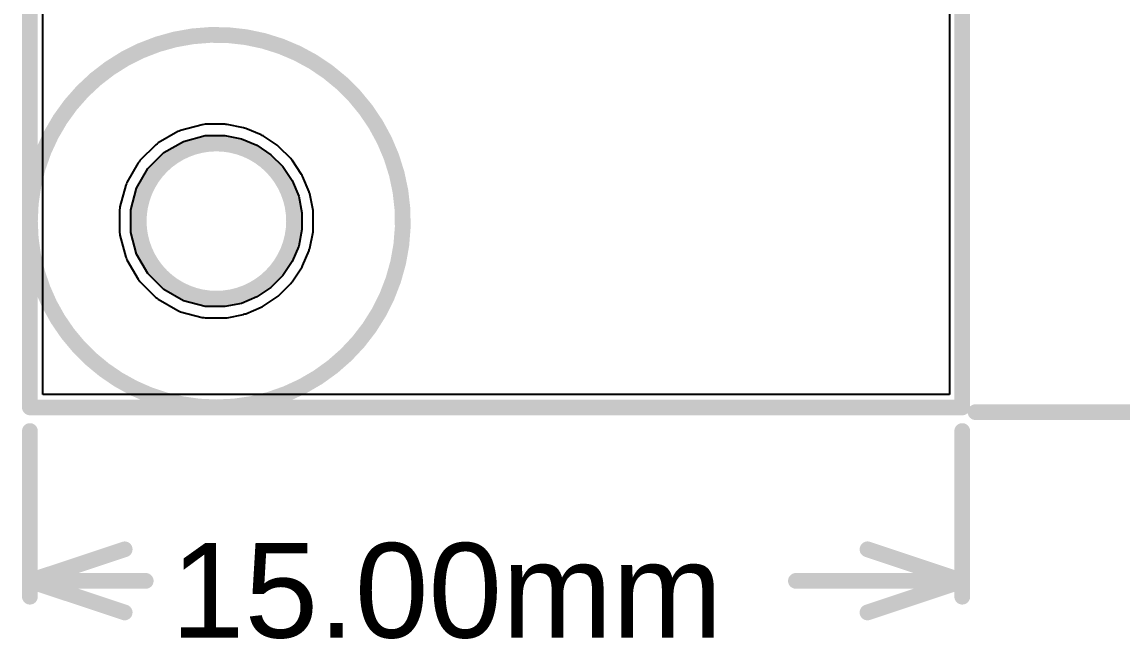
# Model space of a CAD drawing. Header units: inches. Extents: x -1.1 to 11.7, y -0.3 to 2.8.
# Drawn here: x -0.123 to 0.574, y -0.265 to 0.126 of the extents above; entities that cross this region are included whole.
import ezdxf

# ---------------------------------------------------------------- set-up
doc = ezdxf.new("R2010")
doc.units = ezdxf.units.IN
doc.header["$MEASUREMENT"] = 0
for name, color, linetype in [('Board Shape', 216, 'Continuous'), ('Bottom Layer', 5, 'Continuous'), ('Dimensions', 6, 'Continuous'), ('Multi-Layer', 9, 'Continuous'), ('Top Layer', 1, 'Continuous')]:
    doc.layers.add(name, color=color, linetype=linetype)
doc.styles.add('Arial', font='', dxfattribs={"height": 0.2})
doc.styles.get('Arial').set_extended_font_data('Arial')

msp = doc.modelspace()

# ---------------------------------------------------------------- linework, layer by layer
at = {"layer": 'Board Shape', "const_width": 0.01}
for points in [[(-0.11811, 0), (-0.11811, 0.35433)], [(0.47244, -0.11811), (0.47244, 0.35433)], [(-0.11811, -0.11811), (-0.11811, 0)], [(-0.11811, -0.11811), (0, -0.11811)], [(0, -0.11811), (0.47244, -0.11811)]]:
    msp.add_lwpolyline(points, dxfattribs=at)
at = {"layer": 'Board Shape', "const_width": 0.005}
for points in [[(-0.12061, 0, 1), (-0.11561, 0, 1)], [(-0.12061, 0, 1), (-0.11561, 0, 1)], [(-0.12061, -0.11811, 1), (-0.11561, -0.11811, 1)], [(-0.12061, -0.11811, 1), (-0.11561, -0.11811, 1)], [(-0.0025, -0.11811, 1), (0.0025, -0.11811, 1)], [(-0.0025, -0.11811, 1), (0.0025, -0.11811, 1)], [(0.46994, -0.11811, 1), (0.47494, -0.11811, 1)], [(0.46994, -0.11811, 1), (0.47494, -0.11811, 1)]]:
    msp.add_lwpolyline(points, format="xyb", close=True, dxfattribs=at)
at = {"layer": 'Bottom Layer'}
for p, q in [((-0.10995, -0.10995), (-0.10995, 0.35433)), ((0.46428, 0.35433), (0.46428, -0.10995)), ((-0.0245, 0.05671), (-0.03687, 0.04957)), ((-0.02362, 0.05701), (-0.0245, 0.05671)), ((-0.02278, 0.05743), (-0.02362, 0.05701)), ((-0.00899, 0.06112), (-0.02278, 0.05743)), ((-0.00805, 0.06118), (-0.00899, 0.06112)), ((-0.00714, 0.06136), (-0.00805, 0.06118)), ((0.00534, 0.06136), (-0.00714, 0.06136)), ((0.00603, 0.06123), (0.00534, 0.06136)), ((0.00673, 0.06123), (0.00603, 0.06123)), ((0.01721, 0.05914), (0.00673, 0.06123)), ((0.01786, 0.05887), (0.01721, 0.05914)), ((0.01855, 0.05874), (0.01786, 0.05887)), ((0.02842, 0.05465), (0.01855, 0.05874)), ((-0.03757, 0.04896), (-0.03834, 0.04844)), ((-0.03687, 0.04957), (-0.03757, 0.04896)), ((0.029, 0.05426), (0.02842, 0.05465)), ((0.02965, 0.05399), (0.029, 0.05426)), ((0.03853, 0.04806), (0.02965, 0.05399)), ((-0.03834, 0.04844), (-0.04844, 0.03834)), ((0.03903, 0.04756), (0.03853, 0.04806)), ((0.03961, 0.04717), (0.03903, 0.04756)), ((0.04717, 0.03961), (0.03961, 0.04717)), ((-0.04957, 0.03687), (-0.05671, 0.0245)), ((-0.04896, 0.03757), (-0.04957, 0.03687)), ((-0.04844, 0.03834), (-0.04896, 0.03757)), ((0.04756, 0.03903), (0.04717, 0.03961)), ((0.04806, 0.03853), (0.04756, 0.03903)), ((0.05399, 0.02965), (0.04806, 0.03853)), ((0.05426, 0.029), (0.05399, 0.02965)), ((0.05465, 0.02842), (0.05426, 0.029)), ((0.05874, 0.01855), (0.05465, 0.02842)), ((-0.05743, 0.02278), (-0.06112, 0.00899)), ((-0.05701, 0.02362), (-0.05743, 0.02278)), ((-0.05671, 0.0245), (-0.05701, 0.02362)), ((0.05887, 0.01786), (0.05874, 0.01855)), ((0.05914, 0.01721), (0.05887, 0.01786)), ((0.06123, 0.00673), (0.05914, 0.01721)), ((-0.06118, 0.00805), (-0.06136, 0.00714)), ((-0.06136, 0.00714), (-0.06136, -0.00714)), ((-0.06112, 0.00899), (-0.06118, 0.00805)), ((0.06123, 0.00603), (0.06123, 0.00673)), ((0.06136, 0.00534), (0.06123, 0.00603)), ((0.06136, -0.00534), (0.06136, 0.00534)), ((0.05914, -0.01721), (0.06123, -0.00673)), ((0.06123, -0.00603), (0.06136, -0.00534)), ((0.06123, -0.00673), (0.06123, -0.00603)), ((-0.06136, -0.00714), (-0.06118, -0.00805)), ((-0.06118, -0.00805), (-0.06112, -0.00899)), ((-0.06112, -0.00899), (-0.05743, -0.02278)), ((0.05465, -0.02842), (0.05874, -0.01855)), ((0.05874, -0.01855), (0.05887, -0.01786)), ((0.05887, -0.01786), (0.05914, -0.01721)), ((-0.05743, -0.02278), (-0.05701, -0.02362)), ((-0.05701, -0.02362), (-0.05671, -0.0245)), ((-0.05671, -0.0245), (-0.04957, -0.03687)), ((0.04806, -0.03853), (0.05399, -0.02965)), ((0.05399, -0.02965), (0.05426, -0.029)), ((0.05426, -0.029), (0.05465, -0.02842)), ((-0.04957, -0.03687), (-0.04896, -0.03757)), ((-0.04896, -0.03757), (-0.04844, -0.03834)), ((-0.04844, -0.03834), (-0.03834, -0.04844)), ((0.03961, -0.04717), (0.04717, -0.03961)), ((0.04717, -0.03961), (0.04756, -0.03903)), ((0.04756, -0.03903), (0.04806, -0.03853)), ((-0.03834, -0.04844), (-0.03757, -0.04896)), ((0.02965, -0.05399), (0.03853, -0.04806)), ((0.03853, -0.04806), (0.03903, -0.04756)), ((0.03903, -0.04756), (0.03961, -0.04717)), ((-0.03757, -0.04896), (-0.03687, -0.04957)), ((-0.03687, -0.04957), (-0.0245, -0.05671)), ((0.01855, -0.05874), (0.02842, -0.05465)), ((0.02842, -0.05465), (0.029, -0.05426)), ((0.029, -0.05426), (0.02965, -0.05399)), ((-0.0245, -0.05671), (-0.02362, -0.05701)), ((-0.02362, -0.05701), (-0.02278, -0.05743)), ((-0.02278, -0.05743), (-0.00899, -0.06112)), ((-0.00899, -0.06112), (-0.00805, -0.06118)), ((-0.00805, -0.06118), (-0.00714, -0.06136)), ((-0.00714, -0.06136), (0.00534, -0.06136)), ((0.00534, -0.06136), (0.00603, -0.06123)), ((0.00603, -0.06123), (0.00673, -0.06123)), ((0.00673, -0.06123), (0.01721, -0.05914)), ((0.01721, -0.05914), (0.01786, -0.05887)), ((0.01786, -0.05887), (0.01855, -0.05874)), ((0.46428, -0.10995), (-0.10995, -0.10995))]:
    msp.add_line(p, q, dxfattribs=at)
at = {"layer": 'Dimensions', "const_width": 0.01}
for points in [[(-0.11811, 0, -2.414214), (0, -0.11811)], [(0, -0.04921, -1), (0, 0.04921)], [(0, 0.04921, -1), (0, -0.04921)], [(0, -0.11811, -0.414214), (-0.11811, 0)]]:
    msp.add_lwpolyline(points, format="xyb", dxfattribs=at)
at = {"layer": 'Dimensions', "const_width": 0.005}
for points in [[(-0.0025, 0.04921, 1), (0.0025, 0.04921, 1)], [(-0.0025, 0.04921, 1), (0.0025, 0.04921, 1)], [(-0.12061, 0, 1), (-0.11561, 0, 1)], [(-0.12061, 0, 1), (-0.11561, 0, 1)], [(-0.0025, -0.04921, 1), (0.0025, -0.04921, 1)], [(-0.0025, -0.04921, 1), (0.0025, -0.04921, 1)], [(-0.0025, -0.11811, 1), (0.0025, -0.11811, 1)], [(-0.0025, -0.11811, 1), (0.0025, -0.11811, 1)], [(0.47839, -0.12111, 1), (0.48339, -0.12111, 1)], [(-0.12061, -0.13311, 1), (-0.11561, -0.13311, 1)], [(0.46994, -0.13311, 1), (0.47494, -0.13311, 1)], [(-0.06061, -0.20811, 1), (-0.05561, -0.20811, 1)], [(0.40994, -0.20811, 1), (0.41494, -0.20811, 1)], [(-0.12061, -0.22811, 1), (-0.11561, -0.22811, 1)], [(-0.12061, -0.22811, 1), (-0.11561, -0.22811, 1)], [(-0.12061, -0.22811, 1), (-0.11561, -0.22811, 1)], [(-0.04727, -0.22811, 1), (-0.04227, -0.22811, 1)], [(0.3646, -0.22811, 1), (0.3696, -0.22811, 1)], [(0.46994, -0.22811, 1), (0.47494, -0.22811, 1)], [(0.46994, -0.22811, 1), (0.47494, -0.22811, 1)], [(0.46994, -0.22811, 1), (0.47494, -0.22811, 1)], [(-0.12061, -0.23811, 1), (-0.11561, -0.23811, 1)], [(0.46994, -0.23811, 1), (0.47494, -0.23811, 1)], [(-0.06061, -0.24811, 1), (-0.05561, -0.24811, 1)], [(0.40994, -0.24811, 1), (0.41494, -0.24811, 1)]]:
    msp.add_lwpolyline(points, format="xyb", close=True, dxfattribs=at)
at = {"layer": 'Dimensions', "const_width": 0.01}
for points in [[(0.48089, -0.12111), (0.94589, -0.12111)], [(-0.11811, -0.23811), (-0.11811, -0.13311)], [(0.47244, -0.23811), (0.47244, -0.13311)], [(-0.11811, -0.22811), (-0.05811, -0.20811)], [(0.41244, -0.20811), (0.47244, -0.22811)], [(-0.11811, -0.22811), (-0.05811, -0.24811)], [(-0.11811, -0.22811), (-0.04477, -0.22811)], [(0.3671, -0.22811), (0.47244, -0.22811)], [(0.41244, -0.24811), (0.47244, -0.22811)]]:
    msp.add_lwpolyline(points, dxfattribs=at)
at = {"layer": 'Multi-Layer'}
for p, q in [((-0.0333, 0.04339), (-0.02093, 0.05053)), ((-0.02093, 0.05053), (-0.00714, 0.05423)), ((-0.00714, 0.05423), (0, 0.05423)), ((0, 0.05423), (0.00534, 0.05423)), ((0.00534, 0.05423), (0.01582, 0.05214)), ((0.01582, 0.05214), (0.02569, 0.04806)), ((-0.04339, 0.0333), (-0.0333, 0.04339)), ((0.02569, 0.04806), (0.03457, 0.04212)), ((0.03457, 0.04212), (0.04212, 0.03457)), ((-0.05053, 0.02093), (-0.04339, 0.0333)), ((0.04212, 0.03457), (0.04806, 0.02569)), ((-0.05423, 0.00714), (-0.05053, 0.02093)), ((0.04806, 0.02569), (0.05214, 0.01582)), ((0.05214, 0.01582), (0.05423, 0.00534)), ((-0.05423, -0.00714), (-0.05423, 0.00714)), ((0.05423, 0.00534), (0.05423, 0)), ((0.05423, 0), (0.05423, -0.00534)), ((0.05423, -0.00534), (0.05214, -0.01582)), ((-0.05053, -0.02093), (-0.05423, -0.00714)), ((0.05214, -0.01582), (0.04806, -0.02569)), ((-0.04339, -0.0333), (-0.05053, -0.02093)), ((0.04806, -0.02569), (0.04212, -0.03457)), ((-0.0333, -0.04339), (-0.04339, -0.0333)), ((0.04212, -0.03457), (0.03457, -0.04212)), ((-0.02093, -0.05053), (-0.0333, -0.04339)), ((0.02569, -0.04806), (0.01582, -0.05214)), ((0.03457, -0.04212), (0.02569, -0.04806)), ((-0.00714, -0.05423), (-0.02093, -0.05053)), ((0, -0.05423), (-0.00714, -0.05423)), ((0, -0.05423), (0, -0.05423)), ((0.00534, -0.05423), (0, -0.05423)), ((0.01582, -0.05214), (0.00534, -0.05423))]:
    msp.add_line(p, q, dxfattribs=at)
at = {"layer": 'Top Layer'}
for p, q in [((-0.10995, -0.10995), (-0.10995, 0.35433)), ((0.46428, 0.35433), (0.46428, -0.10995)), ((-0.0245, 0.05671), (-0.03687, 0.04957)), ((-0.02362, 0.05701), (-0.0245, 0.05671)), ((-0.02278, 0.05743), (-0.02362, 0.05701)), ((-0.00899, 0.06112), (-0.02278, 0.05743)), ((-0.00805, 0.06118), (-0.00899, 0.06112)), ((-0.00714, 0.06136), (-0.00805, 0.06118)), ((0.00534, 0.06136), (-0.00714, 0.06136)), ((0.00603, 0.06123), (0.00534, 0.06136)), ((0.00673, 0.06123), (0.00603, 0.06123)), ((0.01721, 0.05914), (0.00673, 0.06123)), ((0.01786, 0.05887), (0.01721, 0.05914)), ((0.01855, 0.05874), (0.01786, 0.05887)), ((0.02842, 0.05465), (0.01855, 0.05874)), ((-0.03757, 0.04896), (-0.03834, 0.04844)), ((-0.03687, 0.04957), (-0.03757, 0.04896)), ((0.029, 0.05426), (0.02842, 0.05465)), ((0.02965, 0.05399), (0.029, 0.05426)), ((0.03853, 0.04806), (0.02965, 0.05399)), ((-0.03834, 0.04844), (-0.04844, 0.03834)), ((0.03903, 0.04756), (0.03853, 0.04806)), ((0.03961, 0.04717), (0.03903, 0.04756)), ((0.04717, 0.03961), (0.03961, 0.04717)), ((-0.04957, 0.03687), (-0.05671, 0.0245)), ((-0.04896, 0.03757), (-0.04957, 0.03687)), ((-0.04844, 0.03834), (-0.04896, 0.03757)), ((0.04756, 0.03903), (0.04717, 0.03961)), ((0.04806, 0.03853), (0.04756, 0.03903)), ((0.05399, 0.02965), (0.04806, 0.03853)), ((0.05426, 0.029), (0.05399, 0.02965)), ((0.05465, 0.02842), (0.05426, 0.029)), ((0.05874, 0.01855), (0.05465, 0.02842)), ((-0.05743, 0.02278), (-0.06112, 0.00899)), ((-0.05701, 0.02362), (-0.05743, 0.02278)), ((-0.05671, 0.0245), (-0.05701, 0.02362)), ((0.05887, 0.01786), (0.05874, 0.01855)), ((0.05914, 0.01721), (0.05887, 0.01786)), ((0.06123, 0.00673), (0.05914, 0.01721)), ((-0.06118, 0.00805), (-0.06136, 0.00714)), ((-0.06136, 0.00714), (-0.06136, -0.00714)), ((-0.06112, 0.00899), (-0.06118, 0.00805)), ((0.06123, 0.00603), (0.06123, 0.00673)), ((0.06136, 0.00534), (0.06123, 0.00603)), ((0.06136, -0.00534), (0.06136, 0.00534)), ((0.05914, -0.01721), (0.06123, -0.00673)), ((0.06123, -0.00603), (0.06136, -0.00534)), ((0.06123, -0.00673), (0.06123, -0.00603)), ((-0.06136, -0.00714), (-0.06118, -0.00805)), ((-0.06118, -0.00805), (-0.06112, -0.00899)), ((-0.06112, -0.00899), (-0.05743, -0.02278)), ((0.05465, -0.02842), (0.05874, -0.01855)), ((0.05874, -0.01855), (0.05887, -0.01786)), ((0.05887, -0.01786), (0.05914, -0.01721)), ((-0.05743, -0.02278), (-0.05701, -0.02362)), ((-0.05701, -0.02362), (-0.05671, -0.0245)), ((-0.05671, -0.0245), (-0.04957, -0.03687)), ((0.04806, -0.03853), (0.05399, -0.02965)), ((0.05399, -0.02965), (0.05426, -0.029)), ((0.05426, -0.029), (0.05465, -0.02842)), ((-0.04957, -0.03687), (-0.04896, -0.03757)), ((-0.04896, -0.03757), (-0.04844, -0.03834)), ((-0.04844, -0.03834), (-0.03834, -0.04844)), ((0.03961, -0.04717), (0.04717, -0.03961)), ((0.04717, -0.03961), (0.04756, -0.03903)), ((0.04756, -0.03903), (0.04806, -0.03853)), ((-0.03834, -0.04844), (-0.03757, -0.04896)), ((0.02965, -0.05399), (0.03853, -0.04806)), ((0.03853, -0.04806), (0.03903, -0.04756)), ((0.03903, -0.04756), (0.03961, -0.04717)), ((-0.03757, -0.04896), (-0.03687, -0.04957)), ((-0.03687, -0.04957), (-0.0245, -0.05671)), ((0.01855, -0.05874), (0.02842, -0.05465)), ((0.02842, -0.05465), (0.029, -0.05426)), ((0.029, -0.05426), (0.02965, -0.05399)), ((-0.0245, -0.05671), (-0.02362, -0.05701)), ((-0.02362, -0.05701), (-0.02278, -0.05743)), ((-0.02278, -0.05743), (-0.00899, -0.06112)), ((-0.00899, -0.06112), (-0.00805, -0.06118)), ((-0.00805, -0.06118), (-0.00714, -0.06136)), ((-0.00714, -0.06136), (0.00534, -0.06136)), ((0.00534, -0.06136), (0.00603, -0.06123)), ((0.00603, -0.06123), (0.00673, -0.06123)), ((0.00673, -0.06123), (0.01721, -0.05914)), ((0.01721, -0.05914), (0.01786, -0.05887)), ((0.01786, -0.05887), (0.01855, -0.05874)), ((0.46428, -0.10995), (-0.10995, -0.10995))]:
    msp.add_line(p, q, dxfattribs=at)

# ---------------------------------------------------------------- texts
at = {"layer": 'Dimensions', "style": 'Arial'}
msp.add_text('15.00mm', height=0.06, dxfattribs=at).set_placement((-0.02877, -0.2641))

doc.saveas('drawing.dxf')
